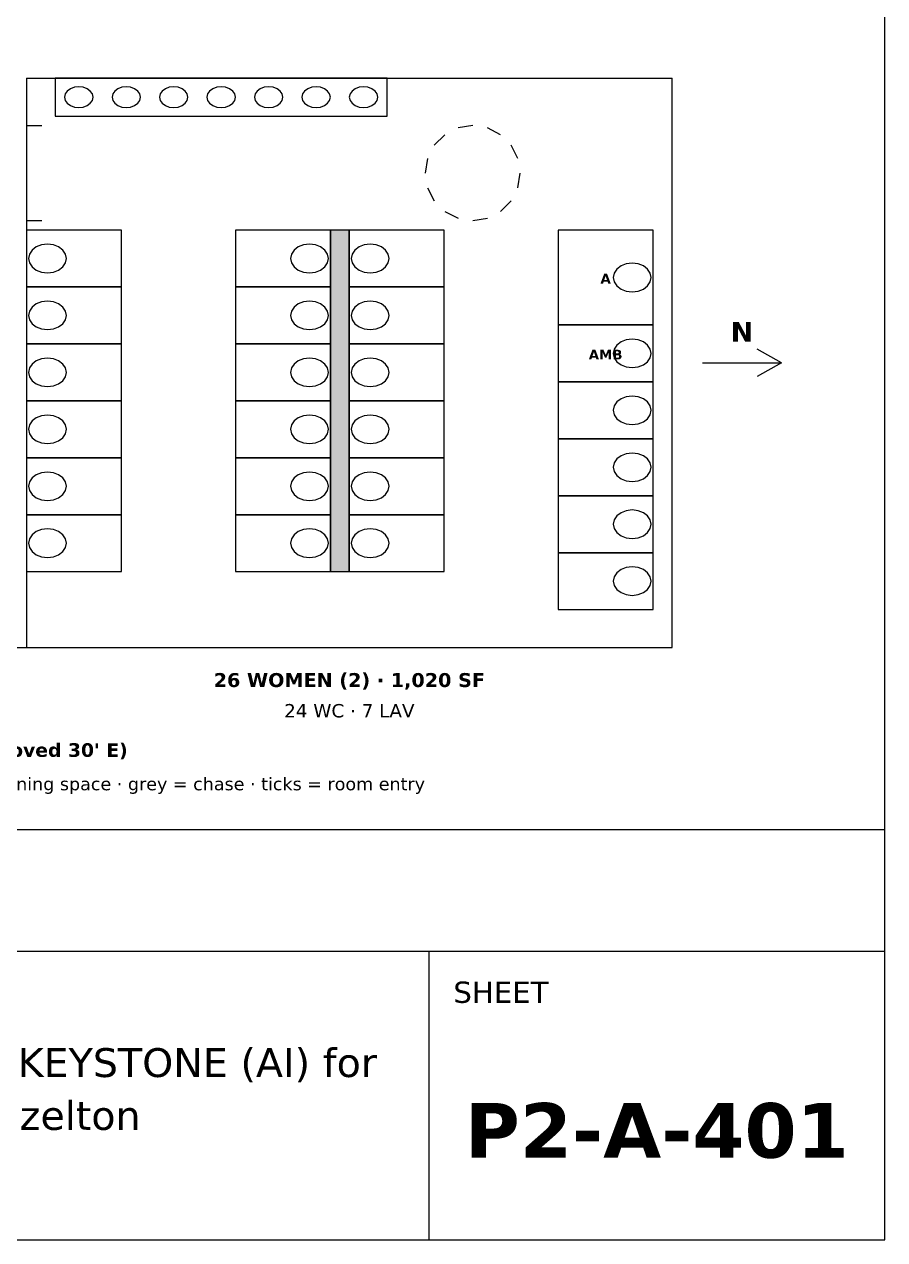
# Model space of a CAD drawing. Header units: inches. Extents: x 0.5 to 16.5, y 0.5 to 10.5.
# Drawn here: x 13.668 to 16.5, y 0.5 to 4.502 of the extents above; entities that cross this region are included whole.
import ezdxf
from ezdxf.enums import TextEntityAlignment as Align

# ---------------------------------------------------------------- set-up
doc = ezdxf.new("R2010")
doc.units = ezdxf.units.IN
doc.header["$MEASUREMENT"] = 0
for name, color, linetype in [('A-ANNO-DIMS', 7, 'Continuous'), ('A-ANNO-TEXT', 7, 'Continuous'), ('A-CLER-ADA', 7, 'Continuous'), ('A-WALL', 7, 'Continuous'), ('A-WALL-PRTN', 7, 'Continuous'), ('G-ANNO-TTLB', 7, 'Continuous'), ('P-FIXT', 7, 'Continuous')]:
    doc.layers.add(name, color=color, linetype=linetype)
doc.styles.add('KS-BOLD', font='DejaVuSans-Bold.ttf')
doc.styles.add('KS-REG', font='DejaVuSans.ttf')

msp = doc.modelspace()

# ---------------------------------------------------------------- hatches: boundary and pattern name
at = {"layer": 'A-WALL-PRTN', "true_color": 0xd8d8d8}
msp.add_hatch(color=7, dxfattribs=at).paths.add_polyline_path([(14.675, 3.825), (14.675, 2.7), (14.7375, 2.7), (14.7375, 3.825)])

# ---------------------------------------------------------------- linework, layer by layer
at = {"layer": 'A-ANNO-DIMS'}
for p, q in [((16.16, 3.3875), (16.08, 3.4325)), ((15.9, 3.3875), (16.16, 3.3875)), ((16.16, 3.3875), (16.08, 3.3425))]:
    msp.add_line(p, q, dxfattribs=at)
at = {"layer": 'A-CLER-ADA'}
for p, q in [((15.1438, 4.1688), (15.0955, 4.1611)), ((15.0519, 4.1389), (15.0173, 4.1043)), ((15.2356, 4.1389), (15.192, 4.1611)), ((15.2924, 4.0608), (15.2702, 4.1043)), ((14.9951, 4.0608), (14.9875, 4.0125)), ((15.2924, 3.9642), (15.3, 4.0125)), ((14.9951, 3.9642), (15.0173, 3.9207)), ((15.0519, 3.8861), (15.0955, 3.8639)), ((15.2356, 3.8861), (15.2702, 3.9207)), ((15.1438, 3.8563), (15.192, 3.8639))]:
    msp.add_line(p, q, dxfattribs=at)
at = {"layer": 'A-WALL'}
for p, q in [((13.675, 4.325), (15.8, 4.325)), ((13.675, 4.325), (13.675, 2.45)), ((15.8, 2.45), (15.8, 4.325)), ((13.675, 4.1688), (13.725, 4.1688)), ((13.675, 3.8563), (13.725, 3.8563)), ((12.3, 2.45), (15.8, 2.45))]:
    msp.add_line(p, q, dxfattribs=at)
at = {"layer": 'A-WALL-PRTN'}
for p, q in [((13.675, 3.825), (13.675, 3.6375)), ((13.9875, 3.825), (13.675, 3.825)), ((13.9875, 3.6375), (13.9875, 3.825)), ((14.3625, 3.825), (14.3625, 3.6375)), ((14.675, 3.825), (14.3625, 3.825)), ((14.675, 3.6375), (14.675, 3.825)), ((14.7375, 3.825), (14.7375, 3.6375)), ((15.05, 3.825), (14.7375, 3.825)), ((15.05, 3.6375), (15.05, 3.825)), ((15.425, 3.825), (15.425, 3.5125)), ((15.7375, 3.825), (15.425, 3.825)), ((15.7375, 3.5125), (15.7375, 3.825)), ((13.675, 3.6375), (13.9875, 3.6375)), ((13.675, 3.6375), (13.675, 3.45)), ((13.9875, 3.6375), (13.675, 3.6375)), ((13.9875, 3.45), (13.9875, 3.6375)), ((14.3625, 3.6375), (14.675, 3.6375)), ((14.3625, 3.6375), (14.3625, 3.45)), ((14.675, 3.6375), (14.3625, 3.6375)), ((14.675, 3.45), (14.675, 3.6375)), ((14.7375, 3.6375), (15.05, 3.6375)), ((14.7375, 3.6375), (14.7375, 3.45)), ((15.05, 3.6375), (14.7375, 3.6375)), ((15.05, 3.45), (15.05, 3.6375)), ((15.425, 3.5125), (15.7375, 3.5125)), ((15.425, 3.5125), (15.425, 3.325)), ((15.7375, 3.5125), (15.425, 3.5125)), ((15.7375, 3.325), (15.7375, 3.5125)), ((13.675, 3.45), (13.9875, 3.45)), ((13.675, 3.45), (13.675, 3.2625)), ((13.9875, 3.45), (13.675, 3.45)), ((13.9875, 3.2625), (13.9875, 3.45)), ((14.3625, 3.45), (14.675, 3.45)), ((14.3625, 3.45), (14.3625, 3.2625)), ((14.675, 3.45), (14.3625, 3.45)), ((14.675, 3.2625), (14.675, 3.45)), ((14.7375, 3.45), (15.05, 3.45)), ((14.7375, 3.45), (14.7375, 3.2625)), ((15.05, 3.45), (14.7375, 3.45)), ((15.05, 3.2625), (15.05, 3.45)), ((15.425, 3.325), (15.7375, 3.325)), ((15.425, 3.325), (15.425, 3.1375)), ((15.7375, 3.325), (15.425, 3.325)), ((15.7375, 3.1375), (15.7375, 3.325)), ((13.675, 3.2625), (13.9875, 3.2625)), ((13.675, 3.2625), (13.675, 3.075)), ((13.9875, 3.2625), (13.675, 3.2625)), ((13.9875, 3.075), (13.9875, 3.2625)), ((14.3625, 3.2625), (14.675, 3.2625)), ((14.3625, 3.2625), (14.3625, 3.075)), ((14.675, 3.2625), (14.3625, 3.2625)), ((14.675, 3.075), (14.675, 3.2625)), ((14.7375, 3.2625), (15.05, 3.2625)), ((14.7375, 3.2625), (14.7375, 3.075)), ((15.05, 3.2625), (14.7375, 3.2625)), ((15.05, 3.075), (15.05, 3.2625)), ((15.425, 3.1375), (15.7375, 3.1375)), ((15.425, 3.1375), (15.425, 2.95)), ((15.7375, 3.1375), (15.425, 3.1375)), ((15.7375, 2.95), (15.7375, 3.1375)), ((13.675, 3.075), (13.9875, 3.075)), ((13.675, 3.075), (13.675, 2.8875)), ((13.9875, 3.075), (13.675, 3.075)), ((13.9875, 2.8875), (13.9875, 3.075)), ((14.3625, 3.075), (14.675, 3.075)), ((14.3625, 3.075), (14.3625, 2.8875)), ((14.675, 3.075), (14.3625, 3.075)), ((14.675, 2.8875), (14.675, 3.075)), ((14.7375, 3.075), (15.05, 3.075)), ((14.7375, 3.075), (14.7375, 2.8875)), ((15.05, 3.075), (14.7375, 3.075)), ((15.05, 2.8875), (15.05, 3.075)), ((15.425, 2.95), (15.7375, 2.95)), ((15.425, 2.95), (15.425, 2.7625)), ((15.7375, 2.95), (15.425, 2.95)), ((15.7375, 2.7625), (15.7375, 2.95)), ((13.675, 2.8875), (13.9875, 2.8875)), ((13.675, 2.8875), (13.675, 2.7)), ((13.9875, 2.8875), (13.675, 2.8875)), ((13.9875, 2.7), (13.9875, 2.8875)), ((14.3625, 2.8875), (14.675, 2.8875)), ((14.3625, 2.8875), (14.3625, 2.7)), ((14.675, 2.8875), (14.3625, 2.8875)), ((14.675, 2.7), (14.675, 2.8875)), ((14.7375, 2.8875), (15.05, 2.8875)), ((14.7375, 2.8875), (14.7375, 2.7)), ((15.05, 2.8875), (14.7375, 2.8875)), ((15.05, 2.7), (15.05, 2.8875)), ((15.425, 2.7625), (15.7375, 2.7625)), ((15.425, 2.7625), (15.425, 2.575)), ((15.7375, 2.7625), (15.425, 2.7625)), ((15.7375, 2.575), (15.7375, 2.7625)), ((13.675, 2.7), (13.9875, 2.7)), ((14.3625, 2.7), (14.675, 2.7)), ((14.7375, 2.7), (15.05, 2.7)), ((15.425, 2.575), (15.7375, 2.575))]:
    msp.add_line(p, q, dxfattribs=at)
msp.add_lwpolyline([(14.675, 3.825), (14.675, 2.7), (14.7375, 2.7), (14.7375, 3.825)], close=True, dxfattribs=at)
at = {"layer": 'G-ANNO-TTLB'}
for p, q in [((0.5, 1.45), (16.5, 1.45)), ((15, 0.5), (15, 1.45))]:
    msp.add_line(p, q, dxfattribs=at)
for points in [[(0.5, 0.5), (16.5, 0.5), (16.5, 10.5), (0.5, 10.5)], [(0.5, 1.45), (16.5, 1.45), (16.5, 1.85), (0.5, 1.85)]]:
    msp.add_lwpolyline(points, close=True, dxfattribs=at)
at = {"layer": 'P-FIXT'}
for p, q in [((13.7688, 4.325), (13.7688, 4.2)), ((14.8625, 4.325), (13.7688, 4.325)), ((14.8625, 4.2), (14.8625, 4.325)), ((13.809, 4.2827), (13.8023, 4.2731)), ((13.8193, 4.2903), (13.809, 4.2827)), ((13.8324, 4.2952), (13.8193, 4.2903)), ((13.8469, 4.2969), (13.8324, 4.2952)), ((13.8614, 4.2952), (13.8469, 4.2969)), ((13.8744, 4.2903), (13.8614, 4.2952)), ((13.8848, 4.2827), (13.8744, 4.2903)), ((13.8915, 4.2731), (13.8848, 4.2827)), ((13.9652, 4.2827), (13.9585, 4.2731)), ((13.9756, 4.2903), (13.9652, 4.2827)), ((13.9886, 4.2952), (13.9756, 4.2903)), ((14.0031, 4.2969), (13.9886, 4.2952)), ((14.0176, 4.2952), (14.0031, 4.2969)), ((14.0307, 4.2903), (14.0176, 4.2952)), ((14.041, 4.2827), (14.0307, 4.2903)), ((14.0477, 4.2731), (14.041, 4.2827)), ((14.1215, 4.2827), (14.1148, 4.2731)), ((14.1318, 4.2903), (14.1215, 4.2827)), ((14.1449, 4.2952), (14.1318, 4.2903)), ((14.1594, 4.2969), (14.1449, 4.2952)), ((14.1739, 4.2952), (14.1594, 4.2969)), ((14.1869, 4.2903), (14.1739, 4.2952)), ((14.1973, 4.2827), (14.1869, 4.2903)), ((14.204, 4.2731), (14.1973, 4.2827)), ((14.2777, 4.2827), (14.271, 4.2731)), ((14.2881, 4.2903), (14.2777, 4.2827)), ((14.3011, 4.2952), (14.2881, 4.2903)), ((14.3156, 4.2969), (14.3011, 4.2952)), ((14.3301, 4.2952), (14.3156, 4.2969)), ((14.3432, 4.2903), (14.3301, 4.2952)), ((14.3535, 4.2827), (14.3432, 4.2903)), ((14.3602, 4.2731), (14.3535, 4.2827)), ((14.434, 4.2827), (14.4273, 4.2731)), ((14.4443, 4.2903), (14.434, 4.2827)), ((14.4574, 4.2952), (14.4443, 4.2903)), ((14.4719, 4.2969), (14.4574, 4.2952)), ((14.4864, 4.2952), (14.4719, 4.2969)), ((14.4994, 4.2903), (14.4864, 4.2952)), ((14.5098, 4.2827), (14.4994, 4.2903)), ((14.5165, 4.2731), (14.5098, 4.2827)), ((14.5902, 4.2827), (14.5835, 4.2731)), ((14.6006, 4.2903), (14.5902, 4.2827)), ((14.6136, 4.2952), (14.6006, 4.2903)), ((14.6281, 4.2969), (14.6136, 4.2952)), ((14.6426, 4.2952), (14.6281, 4.2969)), ((14.6557, 4.2903), (14.6426, 4.2952)), ((14.666, 4.2827), (14.6557, 4.2903)), ((14.6727, 4.2731), (14.666, 4.2827)), ((14.7465, 4.2827), (14.7398, 4.2731)), ((14.7568, 4.2903), (14.7465, 4.2827)), ((14.7699, 4.2952), (14.7568, 4.2903)), ((14.7844, 4.2969), (14.7699, 4.2952)), ((14.7989, 4.2952), (14.7844, 4.2969)), ((14.8119, 4.2903), (14.7989, 4.2952)), ((14.8223, 4.2827), (14.8119, 4.2903)), ((14.829, 4.2731), (14.8223, 4.2827)), ((13.8023, 4.2731), (13.8, 4.2625)), ((13.8, 4.2625), (13.8023, 4.2519)), ((13.8023, 4.2519), (13.809, 4.2423)), ((13.8848, 4.2423), (13.8915, 4.2519)), ((13.8938, 4.2625), (13.8915, 4.2731)), ((13.8915, 4.2519), (13.8938, 4.2625)), ((13.9585, 4.2731), (13.9563, 4.2625)), ((13.9563, 4.2625), (13.9585, 4.2519)), ((13.9585, 4.2519), (13.9652, 4.2423)), ((14.041, 4.2423), (14.0477, 4.2519)), ((14.05, 4.2625), (14.0477, 4.2731)), ((14.0477, 4.2519), (14.05, 4.2625)), ((14.1148, 4.2731), (14.1125, 4.2625)), ((14.1125, 4.2625), (14.1148, 4.2519)), ((14.1148, 4.2519), (14.1215, 4.2423)), ((14.1973, 4.2423), (14.204, 4.2519)), ((14.2063, 4.2625), (14.204, 4.2731)), ((14.204, 4.2519), (14.2063, 4.2625)), ((14.271, 4.2731), (14.2688, 4.2625)), ((14.2688, 4.2625), (14.271, 4.2519)), ((14.271, 4.2519), (14.2777, 4.2423)), ((14.3535, 4.2423), (14.3602, 4.2519)), ((14.3625, 4.2625), (14.3602, 4.2731)), ((14.3602, 4.2519), (14.3625, 4.2625)), ((14.4273, 4.2731), (14.425, 4.2625)), ((14.425, 4.2625), (14.4273, 4.2519)), ((14.4273, 4.2519), (14.434, 4.2423)), ((14.5098, 4.2423), (14.5165, 4.2519)), ((14.5188, 4.2625), (14.5165, 4.2731)), ((14.5165, 4.2519), (14.5188, 4.2625)), ((14.5835, 4.2731), (14.5813, 4.2625)), ((14.5813, 4.2625), (14.5835, 4.2519)), ((14.5835, 4.2519), (14.5902, 4.2423)), ((14.666, 4.2423), (14.6727, 4.2519)), ((14.675, 4.2625), (14.6727, 4.2731)), ((14.6727, 4.2519), (14.675, 4.2625)), ((14.7398, 4.2731), (14.7375, 4.2625)), ((14.7375, 4.2625), (14.7398, 4.2519)), ((14.7398, 4.2519), (14.7465, 4.2423)), ((14.8223, 4.2423), (14.829, 4.2519)), ((14.8313, 4.2625), (14.829, 4.2731)), ((14.829, 4.2519), (14.8313, 4.2625)), ((13.809, 4.2423), (13.8193, 4.2347)), ((13.8193, 4.2347), (13.8324, 4.2298)), ((13.8324, 4.2298), (13.8469, 4.2281)), ((13.8469, 4.2281), (13.8614, 4.2298)), ((13.8614, 4.2298), (13.8744, 4.2347)), ((13.8744, 4.2347), (13.8848, 4.2423)), ((13.9652, 4.2423), (13.9756, 4.2347)), ((13.9756, 4.2347), (13.9886, 4.2298)), ((13.9886, 4.2298), (14.0031, 4.2281)), ((14.0031, 4.2281), (14.0176, 4.2298)), ((14.0176, 4.2298), (14.0307, 4.2347)), ((14.0307, 4.2347), (14.041, 4.2423)), ((14.1215, 4.2423), (14.1318, 4.2347)), ((14.1318, 4.2347), (14.1449, 4.2298)), ((14.1449, 4.2298), (14.1594, 4.2281)), ((14.1594, 4.2281), (14.1739, 4.2298)), ((14.1739, 4.2298), (14.1869, 4.2347)), ((14.1869, 4.2347), (14.1973, 4.2423)), ((14.2777, 4.2423), (14.2881, 4.2347)), ((14.2881, 4.2347), (14.3011, 4.2298)), ((14.3011, 4.2298), (14.3156, 4.2281)), ((14.3156, 4.2281), (14.3301, 4.2298)), ((14.3301, 4.2298), (14.3432, 4.2347)), ((14.3432, 4.2347), (14.3535, 4.2423)), ((14.434, 4.2423), (14.4443, 4.2347)), ((14.4443, 4.2347), (14.4574, 4.2298)), ((14.4574, 4.2298), (14.4719, 4.2281)), ((14.4719, 4.2281), (14.4864, 4.2298)), ((14.4864, 4.2298), (14.4994, 4.2347)), ((14.4994, 4.2347), (14.5098, 4.2423)), ((14.5902, 4.2423), (14.6006, 4.2347)), ((14.6006, 4.2347), (14.6136, 4.2298)), ((14.6136, 4.2298), (14.6281, 4.2281)), ((14.6281, 4.2281), (14.6426, 4.2298)), ((14.6426, 4.2298), (14.6557, 4.2347)), ((14.6557, 4.2347), (14.666, 4.2423)), ((14.7465, 4.2423), (14.7568, 4.2347)), ((14.7568, 4.2347), (14.7699, 4.2298)), ((14.7699, 4.2298), (14.7844, 4.2281)), ((14.7844, 4.2281), (14.7989, 4.2298)), ((14.7989, 4.2298), (14.8119, 4.2347)), ((14.8119, 4.2347), (14.8223, 4.2423)), ((13.7688, 4.2), (14.8625, 4.2)), ((13.707, 3.7692), (13.6932, 3.7588)), ((13.7244, 3.7758), (13.707, 3.7692)), ((13.7438, 3.7781), (13.7244, 3.7758)), ((13.7631, 3.7758), (13.7438, 3.7781)), ((13.7805, 3.7692), (13.7631, 3.7758)), ((13.7943, 3.7588), (13.7805, 3.7692)), ((14.5695, 3.7692), (14.5557, 3.7588)), ((14.5869, 3.7758), (14.5695, 3.7692)), ((14.6063, 3.7781), (14.5869, 3.7758)), ((14.6256, 3.7758), (14.6063, 3.7781)), ((14.643, 3.7692), (14.6256, 3.7758)), ((14.6568, 3.7588), (14.643, 3.7692)), ((14.7695, 3.7692), (14.7557, 3.7588)), ((14.7869, 3.7758), (14.7695, 3.7692)), ((14.8063, 3.7781), (14.7869, 3.7758)), ((14.8256, 3.7758), (14.8063, 3.7781)), ((14.843, 3.7692), (14.8256, 3.7758)), ((14.8568, 3.7588), (14.843, 3.7692)), ((13.6843, 3.7457), (13.6813, 3.7313)), ((13.6813, 3.7313), (13.6843, 3.7168)), ((13.6932, 3.7588), (13.6843, 3.7457)), ((13.8032, 3.7457), (13.7943, 3.7588)), ((13.8063, 3.7313), (13.8032, 3.7457)), ((13.8032, 3.7168), (13.8063, 3.7313)), ((14.5468, 3.7457), (14.5438, 3.7313)), ((14.5438, 3.7313), (14.5468, 3.7168)), ((14.5557, 3.7588), (14.5468, 3.7457)), ((14.6657, 3.7457), (14.6568, 3.7588)), ((14.6688, 3.7313), (14.6657, 3.7457)), ((14.6657, 3.7168), (14.6688, 3.7313)), ((14.7468, 3.7457), (14.7438, 3.7313)), ((14.7438, 3.7313), (14.7468, 3.7168)), ((14.7557, 3.7588), (14.7468, 3.7457)), ((14.8657, 3.7457), (14.8568, 3.7588)), ((14.8688, 3.7313), (14.8657, 3.7457)), ((14.8657, 3.7168), (14.8688, 3.7313)), ((13.6843, 3.7168), (13.6932, 3.7037)), ((13.6932, 3.7037), (13.707, 3.6933)), ((13.707, 3.6933), (13.7244, 3.6867)), ((13.7244, 3.6867), (13.7438, 3.6844)), ((13.7438, 3.6844), (13.7631, 3.6867)), ((13.7631, 3.6867), (13.7805, 3.6933)), ((13.7805, 3.6933), (13.7943, 3.7037)), ((13.7943, 3.7037), (13.8032, 3.7168)), ((14.5468, 3.7168), (14.5557, 3.7037)), ((14.5557, 3.7037), (14.5695, 3.6933)), ((14.5695, 3.6933), (14.5869, 3.6867)), ((14.5869, 3.6867), (14.6063, 3.6844)), ((14.6063, 3.6844), (14.6256, 3.6867)), ((14.6256, 3.6867), (14.643, 3.6933)), ((14.643, 3.6933), (14.6568, 3.7037)), ((14.6568, 3.7037), (14.6657, 3.7168)), ((14.7468, 3.7168), (14.7557, 3.7037)), ((14.7557, 3.7037), (14.7695, 3.6933)), ((14.7695, 3.6933), (14.7869, 3.6867)), ((14.7869, 3.6867), (14.8063, 3.6844)), ((14.8063, 3.6844), (14.8256, 3.6867)), ((14.8256, 3.6867), (14.843, 3.6933)), ((14.843, 3.6933), (14.8568, 3.7037)), ((14.8568, 3.7037), (14.8657, 3.7168)), ((15.6093, 3.6832), (15.6063, 3.6688)), ((15.6182, 3.6963), (15.6093, 3.6832)), ((15.632, 3.7067), (15.6182, 3.6963)), ((15.6494, 3.7133), (15.632, 3.7067)), ((15.6688, 3.7156), (15.6494, 3.7133)), ((15.6881, 3.7133), (15.6688, 3.7156)), ((15.7055, 3.7067), (15.6881, 3.7133)), ((15.7193, 3.6963), (15.7055, 3.7067)), ((15.7282, 3.6832), (15.7193, 3.6963)), ((15.7313, 3.6688), (15.7282, 3.6832)), ((15.6063, 3.6688), (15.6093, 3.6543)), ((15.6093, 3.6543), (15.6182, 3.6412)), ((15.7193, 3.6412), (15.7282, 3.6543)), ((15.7282, 3.6543), (15.7313, 3.6688)), ((15.6182, 3.6412), (15.632, 3.6308)), ((15.632, 3.6308), (15.6494, 3.6242)), ((15.6494, 3.6242), (15.6688, 3.6219)), ((15.6688, 3.6219), (15.6881, 3.6242)), ((15.6881, 3.6242), (15.7055, 3.6308)), ((15.7055, 3.6308), (15.7193, 3.6412)), ((13.6932, 3.5713), (13.6843, 3.5582)), ((13.707, 3.5817), (13.6932, 3.5713)), ((13.7244, 3.5883), (13.707, 3.5817)), ((13.7438, 3.5906), (13.7244, 3.5883)), ((13.7631, 3.5883), (13.7438, 3.5906)), ((13.7805, 3.5817), (13.7631, 3.5883)), ((13.7943, 3.5713), (13.7805, 3.5817)), ((13.8032, 3.5582), (13.7943, 3.5713)), ((14.5557, 3.5713), (14.5468, 3.5582)), ((14.5695, 3.5817), (14.5557, 3.5713)), ((14.5869, 3.5883), (14.5695, 3.5817)), ((14.6063, 3.5906), (14.5869, 3.5883)), ((14.6256, 3.5883), (14.6063, 3.5906)), ((14.643, 3.5817), (14.6256, 3.5883)), ((14.6568, 3.5713), (14.643, 3.5817)), ((14.6657, 3.5582), (14.6568, 3.5713)), ((14.7557, 3.5713), (14.7468, 3.5582)), ((14.7695, 3.5817), (14.7557, 3.5713)), ((14.7869, 3.5883), (14.7695, 3.5817)), ((14.8063, 3.5906), (14.7869, 3.5883)), ((14.8256, 3.5883), (14.8063, 3.5906)), ((14.843, 3.5817), (14.8256, 3.5883)), ((14.8568, 3.5713), (14.843, 3.5817)), ((14.8657, 3.5582), (14.8568, 3.5713)), ((13.6843, 3.5582), (13.6813, 3.5438)), ((13.6813, 3.5438), (13.6843, 3.5293)), ((13.6843, 3.5293), (13.6932, 3.5162)), ((13.7943, 3.5162), (13.8032, 3.5293)), ((13.8063, 3.5438), (13.8032, 3.5582)), ((13.8032, 3.5293), (13.8063, 3.5438)), ((14.5468, 3.5582), (14.5438, 3.5438)), ((14.5438, 3.5438), (14.5468, 3.5293)), ((14.5468, 3.5293), (14.5557, 3.5162)), ((14.6568, 3.5162), (14.6657, 3.5293)), ((14.6688, 3.5438), (14.6657, 3.5582)), ((14.6657, 3.5293), (14.6688, 3.5438)), ((14.7468, 3.5582), (14.7438, 3.5438)), ((14.7438, 3.5438), (14.7468, 3.5293)), ((14.7468, 3.5293), (14.7557, 3.5162)), ((14.8568, 3.5162), (14.8657, 3.5293)), ((14.8688, 3.5438), (14.8657, 3.5582)), ((14.8657, 3.5293), (14.8688, 3.5438)), ((13.6932, 3.5162), (13.707, 3.5058)), ((13.707, 3.5058), (13.7244, 3.4992)), ((13.7244, 3.4992), (13.7438, 3.4969)), ((13.7438, 3.4969), (13.7631, 3.4992)), ((13.7631, 3.4992), (13.7805, 3.5058)), ((13.7805, 3.5058), (13.7943, 3.5162)), ((14.5557, 3.5162), (14.5695, 3.5058)), ((14.5695, 3.5058), (14.5869, 3.4992)), ((14.5869, 3.4992), (14.6063, 3.4969)), ((14.6063, 3.4969), (14.6256, 3.4992)), ((14.6256, 3.4992), (14.643, 3.5058)), ((14.643, 3.5058), (14.6568, 3.5162)), ((14.7557, 3.5162), (14.7695, 3.5058)), ((14.7695, 3.5058), (14.7869, 3.4992)), ((14.7869, 3.4992), (14.8063, 3.4969)), ((14.8063, 3.4969), (14.8256, 3.4992)), ((14.8256, 3.4992), (14.843, 3.5058)), ((14.843, 3.5058), (14.8568, 3.5162)), ((15.6182, 3.4463), (15.6093, 3.4332)), ((15.632, 3.4567), (15.6182, 3.4463)), ((15.6494, 3.4633), (15.632, 3.4567)), ((15.6688, 3.4656), (15.6494, 3.4633)), ((15.6881, 3.4633), (15.6688, 3.4656)), ((15.7055, 3.4567), (15.6881, 3.4633)), ((15.7193, 3.4463), (15.7055, 3.4567)), ((15.7282, 3.4332), (15.7193, 3.4463)), ((13.7438, 3.4031), (13.7244, 3.4008)), ((13.7631, 3.4008), (13.7438, 3.4031)), ((14.6063, 3.4031), (14.5869, 3.4008)), ((14.6256, 3.4008), (14.6063, 3.4031)), ((14.8063, 3.4031), (14.7869, 3.4008)), ((14.8256, 3.4008), (14.8063, 3.4031)), ((15.6093, 3.4332), (15.6063, 3.4188)), ((15.6063, 3.4188), (15.6093, 3.4043)), ((15.6093, 3.4043), (15.6182, 3.3912)), ((15.7193, 3.3912), (15.7282, 3.4043)), ((15.7313, 3.4188), (15.7282, 3.4332)), ((15.7282, 3.4043), (15.7313, 3.4188)), ((13.6843, 3.3707), (13.6813, 3.3563)), ((13.6932, 3.3838), (13.6843, 3.3707)), ((13.707, 3.3942), (13.6932, 3.3838)), ((13.7244, 3.4008), (13.707, 3.3942)), ((13.7805, 3.3942), (13.7631, 3.4008)), ((13.7943, 3.3838), (13.7805, 3.3942)), ((13.8032, 3.3707), (13.7943, 3.3838)), ((13.8063, 3.3563), (13.8032, 3.3707)), ((14.5468, 3.3707), (14.5438, 3.3563)), ((14.5557, 3.3838), (14.5468, 3.3707)), ((14.5695, 3.3942), (14.5557, 3.3838)), ((14.5869, 3.4008), (14.5695, 3.3942)), ((14.643, 3.3942), (14.6256, 3.4008)), ((14.6568, 3.3838), (14.643, 3.3942)), ((14.6657, 3.3707), (14.6568, 3.3838)), ((14.6688, 3.3563), (14.6657, 3.3707)), ((14.7468, 3.3707), (14.7438, 3.3563)), ((14.7557, 3.3838), (14.7468, 3.3707)), ((14.7695, 3.3942), (14.7557, 3.3838)), ((14.7869, 3.4008), (14.7695, 3.3942)), ((14.843, 3.3942), (14.8256, 3.4008)), ((14.8568, 3.3838), (14.843, 3.3942)), ((14.8657, 3.3707), (14.8568, 3.3838)), ((14.8688, 3.3563), (14.8657, 3.3707)), ((15.6182, 3.3912), (15.632, 3.3808)), ((15.632, 3.3808), (15.6494, 3.3742)), ((15.6494, 3.3742), (15.6688, 3.3719)), ((15.6688, 3.3719), (15.6881, 3.3742)), ((15.6881, 3.3742), (15.7055, 3.3808)), ((15.7055, 3.3808), (15.7193, 3.3912)), ((13.6813, 3.3563), (13.6843, 3.3418)), ((13.6843, 3.3418), (13.6932, 3.3287)), ((13.6932, 3.3287), (13.707, 3.3183)), ((13.7805, 3.3183), (13.7943, 3.3287)), ((13.7943, 3.3287), (13.8032, 3.3418)), ((13.8032, 3.3418), (13.8063, 3.3563)), ((14.5438, 3.3563), (14.5468, 3.3418)), ((14.5468, 3.3418), (14.5557, 3.3287)), ((14.5557, 3.3287), (14.5695, 3.3183)), ((14.643, 3.3183), (14.6568, 3.3287)), ((14.6568, 3.3287), (14.6657, 3.3418)), ((14.6657, 3.3418), (14.6688, 3.3563)), ((14.7438, 3.3563), (14.7468, 3.3418)), ((14.7468, 3.3418), (14.7557, 3.3287)), ((14.7557, 3.3287), (14.7695, 3.3183)), ((14.843, 3.3183), (14.8568, 3.3287)), ((14.8568, 3.3287), (14.8657, 3.3418)), ((14.8657, 3.3418), (14.8688, 3.3563)), ((13.707, 3.3183), (13.7244, 3.3117)), ((13.7244, 3.3117), (13.7438, 3.3094)), ((13.7438, 3.3094), (13.7631, 3.3117)), ((13.7631, 3.3117), (13.7805, 3.3183)), ((14.5695, 3.3183), (14.5869, 3.3117)), ((14.5869, 3.3117), (14.6063, 3.3094)), ((14.6063, 3.3094), (14.6256, 3.3117)), ((14.6256, 3.3117), (14.643, 3.3183)), ((14.7695, 3.3183), (14.7869, 3.3117)), ((14.7869, 3.3117), (14.8063, 3.3094)), ((14.8063, 3.3094), (14.8256, 3.3117)), ((14.8256, 3.3117), (14.843, 3.3183)), ((15.6093, 3.2457), (15.6063, 3.2313)), ((15.6182, 3.2588), (15.6093, 3.2457)), ((15.632, 3.2692), (15.6182, 3.2588)), ((15.6494, 3.2758), (15.632, 3.2692)), ((15.6688, 3.2781), (15.6494, 3.2758)), ((15.6881, 3.2758), (15.6688, 3.2781)), ((15.7055, 3.2692), (15.6881, 3.2758)), ((15.7193, 3.2588), (15.7055, 3.2692)), ((15.7282, 3.2457), (15.7193, 3.2588)), ((15.7313, 3.2313), (15.7282, 3.2457)), ((13.707, 3.2067), (13.6932, 3.1963)), ((13.7244, 3.2133), (13.707, 3.2067)), ((13.7438, 3.2156), (13.7244, 3.2133)), ((13.7631, 3.2133), (13.7438, 3.2156)), ((13.7805, 3.2067), (13.7631, 3.2133)), ((13.7943, 3.1963), (13.7805, 3.2067)), ((14.5695, 3.2067), (14.5557, 3.1963)), ((14.5869, 3.2133), (14.5695, 3.2067)), ((14.6063, 3.2156), (14.5869, 3.2133)), ((14.6256, 3.2133), (14.6063, 3.2156)), ((14.643, 3.2067), (14.6256, 3.2133)), ((14.6568, 3.1963), (14.643, 3.2067)), ((14.7695, 3.2067), (14.7557, 3.1963)), ((14.7869, 3.2133), (14.7695, 3.2067)), ((14.8063, 3.2156), (14.7869, 3.2133)), ((14.8256, 3.2133), (14.8063, 3.2156)), ((14.843, 3.2067), (14.8256, 3.2133)), ((14.8568, 3.1963), (14.843, 3.2067)), ((15.6063, 3.2313), (15.6093, 3.2168)), ((15.6093, 3.2168), (15.6182, 3.2037)), ((15.6182, 3.2037), (15.632, 3.1933)), ((15.7055, 3.1933), (15.7193, 3.2037)), ((15.7193, 3.2037), (15.7282, 3.2168)), ((15.7282, 3.2168), (15.7313, 3.2313)), ((13.6843, 3.1832), (13.6813, 3.1688)), ((13.6813, 3.1688), (13.6843, 3.1543)), ((13.6932, 3.1963), (13.6843, 3.1832)), ((13.8032, 3.1832), (13.7943, 3.1963)), ((13.8063, 3.1688), (13.8032, 3.1832)), ((13.8032, 3.1543), (13.8063, 3.1688)), ((14.5468, 3.1832), (14.5438, 3.1688)), ((14.5438, 3.1688), (14.5468, 3.1543)), ((14.5557, 3.1963), (14.5468, 3.1832)), ((14.6657, 3.1832), (14.6568, 3.1963)), ((14.6688, 3.1688), (14.6657, 3.1832)), ((14.6657, 3.1543), (14.6688, 3.1688)), ((14.7468, 3.1832), (14.7438, 3.1688)), ((14.7438, 3.1688), (14.7468, 3.1543)), ((14.7557, 3.1963), (14.7468, 3.1832)), ((14.8657, 3.1832), (14.8568, 3.1963)), ((14.8688, 3.1688), (14.8657, 3.1832)), ((14.8657, 3.1543), (14.8688, 3.1688)), ((15.632, 3.1933), (15.6494, 3.1867)), ((15.6494, 3.1867), (15.6688, 3.1844)), ((15.6688, 3.1844), (15.6881, 3.1867)), ((15.6881, 3.1867), (15.7055, 3.1933)), ((13.6843, 3.1543), (13.6932, 3.1412)), ((13.6932, 3.1412), (13.707, 3.1308)), ((13.707, 3.1308), (13.7244, 3.1242)), ((13.7244, 3.1242), (13.7438, 3.1219)), ((13.7438, 3.1219), (13.7631, 3.1242)), ((13.7631, 3.1242), (13.7805, 3.1308)), ((13.7805, 3.1308), (13.7943, 3.1412)), ((13.7943, 3.1412), (13.8032, 3.1543)), ((14.5468, 3.1543), (14.5557, 3.1412)), ((14.5557, 3.1412), (14.5695, 3.1308)), ((14.5695, 3.1308), (14.5869, 3.1242)), ((14.5869, 3.1242), (14.6063, 3.1219)), ((14.6063, 3.1219), (14.6256, 3.1242)), ((14.6256, 3.1242), (14.643, 3.1308)), ((14.643, 3.1308), (14.6568, 3.1412)), ((14.6568, 3.1412), (14.6657, 3.1543)), ((14.7468, 3.1543), (14.7557, 3.1412)), ((14.7557, 3.1412), (14.7695, 3.1308)), ((14.7695, 3.1308), (14.7869, 3.1242)), ((14.7869, 3.1242), (14.8063, 3.1219)), ((14.8063, 3.1219), (14.8256, 3.1242)), ((14.8256, 3.1242), (14.843, 3.1308)), ((14.843, 3.1308), (14.8568, 3.1412)), ((14.8568, 3.1412), (14.8657, 3.1543)), ((15.6494, 3.0883), (15.632, 3.0817)), ((15.6688, 3.0906), (15.6494, 3.0883)), ((15.6881, 3.0883), (15.6688, 3.0906)), ((15.7055, 3.0817), (15.6881, 3.0883)), ((15.6093, 3.0582), (15.6063, 3.0438)), ((15.6063, 3.0438), (15.6093, 3.0293)), ((15.6182, 3.0713), (15.6093, 3.0582)), ((15.632, 3.0817), (15.6182, 3.0713)), ((15.7193, 3.0713), (15.7055, 3.0817)), ((15.7282, 3.0582), (15.7193, 3.0713)), ((15.7313, 3.0438), (15.7282, 3.0582)), ((15.7282, 3.0293), (15.7313, 3.0438)), ((13.6932, 3.0088), (13.6843, 2.9957)), ((13.707, 3.0192), (13.6932, 3.0088)), ((13.7244, 3.0258), (13.707, 3.0192)), ((13.7438, 3.0281), (13.7244, 3.0258)), ((13.7631, 3.0258), (13.7438, 3.0281)), ((13.7805, 3.0192), (13.7631, 3.0258)), ((13.7943, 3.0088), (13.7805, 3.0192)), ((13.8032, 2.9957), (13.7943, 3.0088)), ((14.5557, 3.0088), (14.5468, 2.9957)), ((14.5695, 3.0192), (14.5557, 3.0088)), ((14.5869, 3.0258), (14.5695, 3.0192)), ((14.6063, 3.0281), (14.5869, 3.0258)), ((14.6256, 3.0258), (14.6063, 3.0281)), ((14.643, 3.0192), (14.6256, 3.0258)), ((14.6568, 3.0088), (14.643, 3.0192)), ((14.6657, 2.9957), (14.6568, 3.0088)), ((14.7557, 3.0088), (14.7468, 2.9957)), ((14.7695, 3.0192), (14.7557, 3.0088)), ((14.7869, 3.0258), (14.7695, 3.0192)), ((14.8063, 3.0281), (14.7869, 3.0258)), ((14.8256, 3.0258), (14.8063, 3.0281)), ((14.843, 3.0192), (14.8256, 3.0258)), ((14.8568, 3.0088), (14.843, 3.0192)), ((14.8657, 2.9957), (14.8568, 3.0088)), ((15.6093, 3.0293), (15.6182, 3.0162)), ((15.6182, 3.0162), (15.632, 3.0058)), ((15.632, 3.0058), (15.6494, 2.9992)), ((15.6881, 2.9992), (15.7055, 3.0058)), ((15.7055, 3.0058), (15.7193, 3.0162)), ((15.7193, 3.0162), (15.7282, 3.0293)), ((13.6843, 2.9957), (13.6813, 2.9813)), ((13.6813, 2.9813), (13.6843, 2.9668)), ((13.6843, 2.9668), (13.6932, 2.9537)), ((13.7943, 2.9537), (13.8032, 2.9668)), ((13.8063, 2.9813), (13.8032, 2.9957)), ((13.8032, 2.9668), (13.8063, 2.9813)), ((14.5468, 2.9957), (14.5438, 2.9813)), ((14.5438, 2.9813), (14.5468, 2.9668)), ((14.5468, 2.9668), (14.5557, 2.9537)), ((14.6568, 2.9537), (14.6657, 2.9668)), ((14.6688, 2.9813), (14.6657, 2.9957)), ((14.6657, 2.9668), (14.6688, 2.9813)), ((14.7468, 2.9957), (14.7438, 2.9813)), ((14.7438, 2.9813), (14.7468, 2.9668)), ((14.7468, 2.9668), (14.7557, 2.9537)), ((14.8568, 2.9537), (14.8657, 2.9668)), ((14.8688, 2.9813), (14.8657, 2.9957)), ((14.8657, 2.9668), (14.8688, 2.9813)), ((15.6494, 2.9992), (15.6688, 2.9969)), ((15.6688, 2.9969), (15.6881, 2.9992)), ((13.6932, 2.9537), (13.707, 2.9433)), ((13.707, 2.9433), (13.7244, 2.9367)), ((13.7244, 2.9367), (13.7438, 2.9344)), ((13.7438, 2.9344), (13.7631, 2.9367)), ((13.7631, 2.9367), (13.7805, 2.9433)), ((13.7805, 2.9433), (13.7943, 2.9537)), ((14.5557, 2.9537), (14.5695, 2.9433)), ((14.5695, 2.9433), (14.5869, 2.9367)), ((14.5869, 2.9367), (14.6063, 2.9344)), ((14.6063, 2.9344), (14.6256, 2.9367)), ((14.6256, 2.9367), (14.643, 2.9433)), ((14.643, 2.9433), (14.6568, 2.9537)), ((14.7557, 2.9537), (14.7695, 2.9433)), ((14.7695, 2.9433), (14.7869, 2.9367)), ((14.7869, 2.9367), (14.8063, 2.9344)), ((14.8063, 2.9344), (14.8256, 2.9367)), ((14.8256, 2.9367), (14.843, 2.9433)), ((14.843, 2.9433), (14.8568, 2.9537)), ((15.6182, 2.8838), (15.6093, 2.8707)), ((15.632, 2.8942), (15.6182, 2.8838)), ((15.6494, 2.9008), (15.632, 2.8942)), ((15.6688, 2.9031), (15.6494, 2.9008)), ((15.6881, 2.9008), (15.6688, 2.9031)), ((15.7055, 2.8942), (15.6881, 2.9008)), ((15.7193, 2.8838), (15.7055, 2.8942)), ((15.7282, 2.8707), (15.7193, 2.8838)), ((15.6093, 2.8707), (15.6063, 2.8563)), ((15.6063, 2.8563), (15.6093, 2.8418)), ((15.7313, 2.8563), (15.7282, 2.8707)), ((15.7282, 2.8418), (15.7313, 2.8563)), ((13.6843, 2.8082), (13.6813, 2.7938)), ((13.6932, 2.8213), (13.6843, 2.8082)), ((13.707, 2.8317), (13.6932, 2.8213)), ((13.7244, 2.8383), (13.707, 2.8317)), ((13.7438, 2.8406), (13.7244, 2.8383)), ((13.7631, 2.8383), (13.7438, 2.8406)), ((13.7805, 2.8317), (13.7631, 2.8383)), ((13.7943, 2.8213), (13.7805, 2.8317)), ((13.8032, 2.8082), (13.7943, 2.8213)), ((13.8063, 2.7938), (13.8032, 2.8082)), ((14.5468, 2.8082), (14.5438, 2.7938)), ((14.5557, 2.8213), (14.5468, 2.8082)), ((14.5695, 2.8317), (14.5557, 2.8213)), ((14.5869, 2.8383), (14.5695, 2.8317)), ((14.6063, 2.8406), (14.5869, 2.8383)), ((14.6256, 2.8383), (14.6063, 2.8406)), ((14.643, 2.8317), (14.6256, 2.8383)), ((14.6568, 2.8213), (14.643, 2.8317)), ((14.6657, 2.8082), (14.6568, 2.8213)), ((14.6688, 2.7938), (14.6657, 2.8082)), ((14.7468, 2.8082), (14.7438, 2.7938)), ((14.7557, 2.8213), (14.7468, 2.8082)), ((14.7695, 2.8317), (14.7557, 2.8213)), ((14.7869, 2.8383), (14.7695, 2.8317)), ((14.8063, 2.8406), (14.7869, 2.8383)), ((14.8256, 2.8383), (14.8063, 2.8406)), ((14.843, 2.8317), (14.8256, 2.8383)), ((14.8568, 2.8213), (14.843, 2.8317)), ((14.8657, 2.8082), (14.8568, 2.8213)), ((14.8688, 2.7938), (14.8657, 2.8082)), ((15.6093, 2.8418), (15.6182, 2.8287)), ((15.6182, 2.8287), (15.632, 2.8183)), ((15.632, 2.8183), (15.6494, 2.8117)), ((15.6494, 2.8117), (15.6688, 2.8094)), ((15.6688, 2.8094), (15.6881, 2.8117)), ((15.6881, 2.8117), (15.7055, 2.8183)), ((15.7055, 2.8183), (15.7193, 2.8287)), ((15.7193, 2.8287), (15.7282, 2.8418)), ((13.6813, 2.7938), (13.6843, 2.7793)), ((13.6843, 2.7793), (13.6932, 2.7662)), ((13.6932, 2.7662), (13.707, 2.7558)), ((13.7805, 2.7558), (13.7943, 2.7662)), ((13.7943, 2.7662), (13.8032, 2.7793)), ((13.8032, 2.7793), (13.8063, 2.7938)), ((14.5438, 2.7938), (14.5468, 2.7793)), ((14.5468, 2.7793), (14.5557, 2.7662)), ((14.5557, 2.7662), (14.5695, 2.7558)), ((14.643, 2.7558), (14.6568, 2.7662)), ((14.6568, 2.7662), (14.6657, 2.7793)), ((14.6657, 2.7793), (14.6688, 2.7938)), ((14.7438, 2.7938), (14.7468, 2.7793)), ((14.7468, 2.7793), (14.7557, 2.7662)), ((14.7557, 2.7662), (14.7695, 2.7558)), ((14.843, 2.7558), (14.8568, 2.7662)), ((14.8568, 2.7662), (14.8657, 2.7793)), ((14.8657, 2.7793), (14.8688, 2.7938)), ((13.707, 2.7558), (13.7244, 2.7492)), ((13.7244, 2.7492), (13.7438, 2.7469)), ((13.7438, 2.7469), (13.7631, 2.7492)), ((13.7631, 2.7492), (13.7805, 2.7558)), ((14.5695, 2.7558), (14.5869, 2.7492)), ((14.5869, 2.7492), (14.6063, 2.7469)), ((14.6063, 2.7469), (14.6256, 2.7492)), ((14.6256, 2.7492), (14.643, 2.7558)), ((14.7695, 2.7558), (14.7869, 2.7492)), ((14.7869, 2.7492), (14.8063, 2.7469)), ((14.8063, 2.7469), (14.8256, 2.7492)), ((14.8256, 2.7492), (14.843, 2.7558)), ((15.6093, 2.6832), (15.6063, 2.6688)), ((15.6182, 2.6963), (15.6093, 2.6832)), ((15.632, 2.7067), (15.6182, 2.6963)), ((15.6494, 2.7133), (15.632, 2.7067)), ((15.6688, 2.7156), (15.6494, 2.7133)), ((15.6881, 2.7133), (15.6688, 2.7156)), ((15.7055, 2.7067), (15.6881, 2.7133)), ((15.7193, 2.6963), (15.7055, 2.7067)), ((15.7282, 2.6832), (15.7193, 2.6963)), ((15.7313, 2.6688), (15.7282, 2.6832)), ((15.6063, 2.6688), (15.6093, 2.6543)), ((15.6093, 2.6543), (15.6182, 2.6412)), ((15.7193, 2.6412), (15.7282, 2.6543)), ((15.7282, 2.6543), (15.7313, 2.6688)), ((15.6182, 2.6412), (15.632, 2.6308)), ((15.632, 2.6308), (15.6494, 2.6242)), ((15.6494, 2.6242), (15.6688, 2.6219)), ((15.6688, 2.6219), (15.6881, 2.6242)), ((15.6881, 2.6242), (15.7055, 2.6308)), ((15.7055, 2.6308), (15.7193, 2.6412))]:
    msp.add_line(p, q, dxfattribs=at)

# ---------------------------------------------------------------- texts
at = {"layer": 'A-ANNO-DIMS', "style": 'KS-BOLD'}
msp.add_text('N', height=0.065, dxfattribs=at).set_placement((16.03, 3.4575), align=Align.CENTER)
at = {"layer": 'A-ANNO-TEXT'}
for s, height, style, p in [('A', 0.032, 'KS-BOLD', (15.5813, 3.6488)), ('AMB', 0.032, 'KS-BOLD', (15.5813, 3.3988)), ('26 WOMEN (2) · 1,020 SF', 0.046, 'KS-BOLD', (14.7375, 2.32)), ('24 WC · 7 LAV', 0.044, 'KS-REG', (14.7375, 2.22)), ("X7 EXIT · 64 in pair (moved 30' E)", 0.045, 'KS-BOLD', (13.425, 2.09))]:
    msp.add_text(s, height=height, dxfattribs=dict(at, style=style)).set_placement(p, align=Align.CENTER)
at = {"layer": 'A-ANNO-TEXT', "style": 'KS-REG'}
msp.add_text('A = accessible · AMB = ambulatory · dashed circle = 60 in turning space · grey = chase · ticks = room entry', height=0.042, dxfattribs=at).set_placement((11.85, 1.98))
at = {"layer": 'G-ANNO-TTLB', "style": 'KS-REG'}
for s, height, p in [('SHEET', 0.07, (15.08, 1.28)), ('Drawn by KEYSTONE (AI) for', 0.095, (12.98, 1.0358)), ('Shane Brazelton', 0.095, (12.98, 0.8617))]:
    msp.add_text(s, height=height, dxfattribs=at).set_placement(p)
at = {"layer": 'G-ANNO-TTLB', "style": 'KS-BOLD'}
msp.add_text('P2-A-401', height=0.18, dxfattribs=at).set_placement((15.75, 0.77), align=Align.CENTER)

doc.saveas('drawing.dxf')
